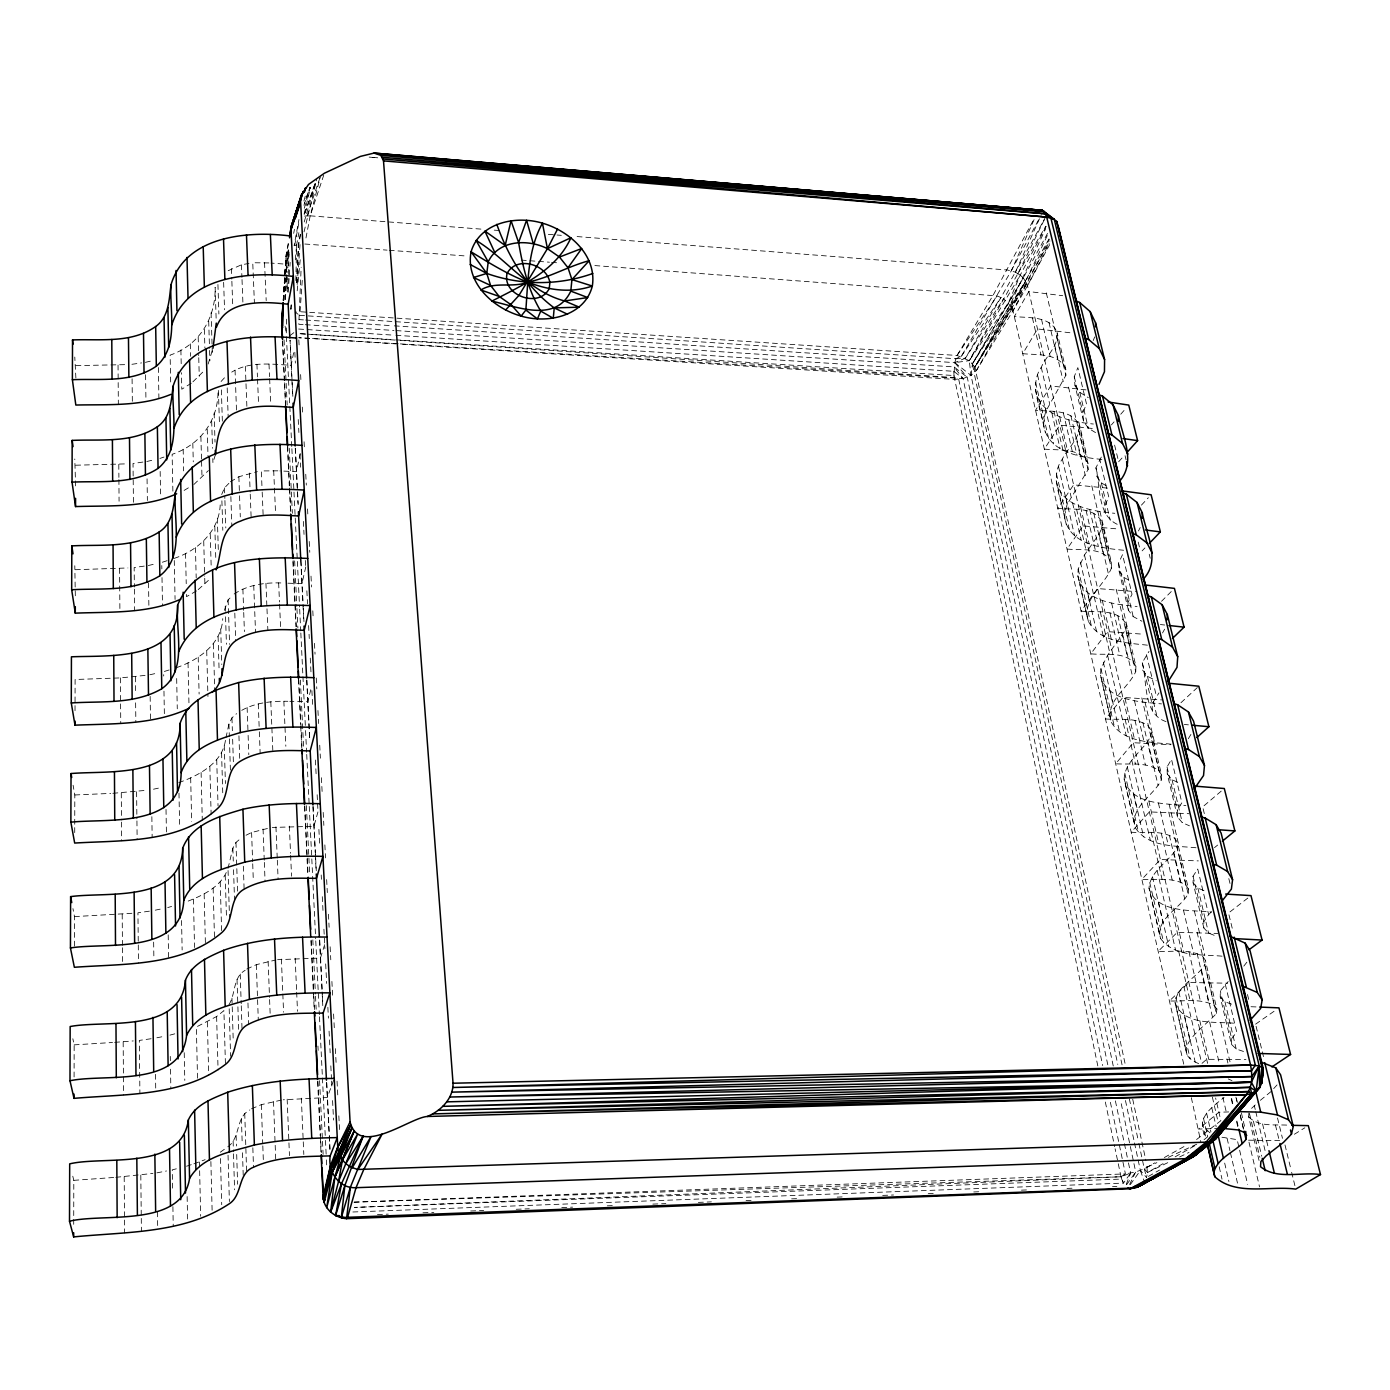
<?xml version="1.0" encoding="UTF-8"?>
<svg xmlns="http://www.w3.org/2000/svg" width="1390" height="1390" viewBox="0 0 1390 1390"><rect width="100%" height="100%" fill="white"/><g stroke="black" fill="none" stroke-linecap="round" stroke-linejoin="round"><path stroke-width="0.75" stroke-dasharray="5 3.75" d="M73.705 1224.329L73.809 1180.336L72.784 1176.218M74.087 1076.972L74.157 1044.863L72.836 1038.747M74.417 946.156L74.487 916.601L72.94 908.608M74.713 832.61L74.73 826.338M74.73 824.253L74.817 794.976L73.097 785.246M75.025 710.638L75.112 679.501L120.409 677.903L145.707 675.349M75.321 595.771L74.799 565.747M75.616 485.892L74.782 459.013M75.894 378.063L74.782 357.056M1147.428 645.168C1126.769 642.875 1099.351 642.18 1088.301 621.191C1081.211 600.046 1104.251 585.624 1111.357 568.267L1101.888 528.096L1101.94 522.397C1094.417 506.099 1072.281 509.974 1057.79 508.323L1073.619 484.849L1110.94 488.446M1243.494 1051.466L1236.197 1048.981L1231.488 1044.377L1220.229 996.943L1220.316 990.948L1228.204 981.531M1111.357 568.267L1111.444 562.672L1101.94 522.397M1101.87 459.43C1079.822 457.293 1048.199 452.063 1043.699 425.688C1040.641 406.749 1028.774 385.378 1041.249 367.342C1046.166 355.823 1058.728 346.006 1057.095 332.488C1050.545 315.791 1028.774 318.067 1014.318 316.555L1028.861 291.553L1062.69 295.705M295.844 280.572L296.643 244.796L298.885 232.721M303.124 324.548L298.798 324.27L301.161 267.262M291.761 446.52L286.288 333.756L286.757 315.617M1043.699 425.688L1043.873 418.599L1045.853 411.214L1065.869 375.317L1065.783 369.254L1057.095 332.488M1171.179 744.189C1150.607 741.982 1123.068 742.573 1111.27 722.088C1104.598 701.342 1128.402 688.241 1135.734 671.613L1125.813 629.531L1125.952 624.093C1117.821 608.125 1095.615 612.834 1081.073 611.114L1097.648 588.561L1135.717 591.619M1231.488 1044.377L1231.644 1038.608L1220.316 990.948M1123.624 550.249C1101.923 548.147 1069.675 544.533 1064.775 518.296C1062.047 499.08 1048.946 477.118 1062.377 459.082C1067.485 447.893 1080.412 438.649 1079.005 425.288C1072.003 408.764 1050.023 411.822 1035.55 410.241L1050.718 385.951L1087.31 390.034M1135.734 671.613L1135.925 666.297L1125.952 624.093M287.626 292.022L289.12 251.26L287.435 272.249M1064.775 518.296L1065.053 511.451L1067.19 504.327L1088.092 469.611L1088.092 463.756L1079.005 425.288M296.539 282.483L298.329 244.397L300.205 234.319M1196.025 847.761C1175.506 845.641 1147.984 847.535 1135.335 827.728C1129.184 807.416 1153.735 795.81 1161.293 780.016L1150.885 735.849L1151.129 730.723L1148.435 726.223C1136.255 716.91 1119.732 720.055 1105.519 718.96L1122.859 697.433L1161.71 699.917M1259.045 1160.459L1248.689 1116.83L1248.95 1111.427M1086.824 615.075L1077.841 575.686L1078.188 569.031L1084.478 554.975L1099.073 534.055L1101.888 528.096M296.73 282.448L298.763 244.31L300.657 234.232M284.95 299.545L286.375 274.264M286.479 272.145L288.408 247.038M1161.293 780.016L1161.588 774.995L1151.129 730.723M283.421 300.813L286.218 254.387L288.408 242.329M283.213 300.396L285.853 257.932L287.678 251.069L285.993 272.544M283.247 300.24L285.853 257.932L288.425 243.876M1097.805 1065.904L953.922 375.543L954.722 362.634L957.067 355.458L993.138 295.219L1033.726 219.516M283.247 300.64L286.218 254.387M288.251 292.195L288.668 285.801M288.79 283.682L290.163 262.38M298.086 314.262L295.149 312.125L300.066 311.725L302.29 279.981M297.147 284.481L300.066 244.101L294.107 245.717L298.954 219.533M1109.863 716.302L1100.48 675.088L1100.949 668.746L1107.587 655.298L1125.813 629.531M1222.036 956.181C1201.551 954.165 1174.168 957.363 1160.546 938.459C1155.073 918.634 1180.336 908.747 1188.137 893.805L1177.191 847.431L1177.556 842.635L1174.898 838.465C1162.162 829.743 1145.638 833.183 1131.182 832.228L1149.356 811.882L1189.041 813.706M283.821 300.448L285.836 274.681M285.332 299.597L287.261 274.351M290.979 309.153L291.361 304.862M295.323 259.826L296.643 244.796M1188.137 893.805L1188.554 889.166L1177.556 842.635M297.199 290.823L300.501 256.75M1134.014 822.324L1124.18 779.147C1124.614 760.869 1143.553 751.087 1150.885 735.849M1198.649 1063.576C1166.019 1050.736 1206.485 1025.594 1216.337 1013.449L1204.835 964.677L1205.339 960.247L1202.715 956.459C1189.371 948.466 1172.882 952.115 1158.183 951.351L1177.26 932.343L1217.796 933.437M1047.539 233.364L1023.266 277.948L972.479 363.728L971.019 375.387L1117.786 1064.479M1122.06 1064.844L974.147 373.093L974.894 367.116L1010.113 304.636L1045.662 228.742M1216.337 1013.449L1216.893 1009.192L1205.339 960.247M1159.312 933.455L1149.009 888.175C1150.208 870.418 1169.39 861.922 1177.191 847.431M170.675 381.972L170.119 355.11C199.465 345.154 215.798 317.876 215.137 287.348L216.145 318.901M208.135 364.041L212.983 348.23M1185.879 1050.093L1175.054 1002.555C1177.191 985.423 1196.512 978.334 1204.835 964.677M172.881 491.139L172.134 454.304C200.16 445.009 218.612 420.336 217.987 390.399M174.237 558.363C198.77 550.266 220.437 529.868 220.246 502.433M288.738 250.131L286.166 264.187L271.015 263.092M293.69 233.364L294.437 229.333M294.645 245.491L298.746 223.338M304.219 221.966L315.339 183.376M304.028 231.887L316.677 179.293M305.974 237.968L310.179 215.832L320.308 177.086M1134.501 1142.928L1140.373 1170.484L1146.559 1177.452L1147.497 1172.448L1146.368 1162.839M293.62 352.765L291.153 365.344C271.415 364.111 249.47 361.139 231.73 372.12M176.443 667.669C198.44 660.111 221.636 644.126 222.765 618.62M224.398 610.366L228.134 599.855L232.651 595.459M300.257 453.488L296.418 471.714L279.894 470.915M178.771 782.639C198.805 775.446 222.591 763.18 225.545 739.636M225.962 737.673L228.95 723.929L231.956 717.866L236.595 713.661M1202.402 1122.686L1205.825 1137.298C1195.244 1118.324 1210.916 1108.004 1224.051 1097.527M305.8 566.842L301.943 583.678L284.985 583.088M304.097 214.13L310.526 187.355M227.995 868.403L232.877 848.143L235.97 842.427L240.765 838.413M310.787 689.701L307.763 701.724L289.832 701.324M229.055 1004.484C235.848 993.711 232.808 977.187 245.161 970.307M303.906 201.011L306.2 192.758M317.945 811.934L313.914 826.32L272.266 827.432M304.271 208.274L310.231 187.441M215.415 454.634L212.931 462.783L212.792 458.63M227.804 1146.802C240.8 1137.906 235.379 1117.091 249.835 1109.95M324.635 944.696L320.43 958.04L277.6 959.691M315.13 183.411L304.062 216.11L310.179 215.832L323.714 175.244M303.923 205.251L309.987 187.198L304.271 203.392M307.068 215.78L320.152 177.086M304.306 214.147L315.061 183.411M333.565 1080.343L327.31 1097.527L283.247 1099.785M1126.265 1184.332L1130.626 1173.108L1127.933 1160.355M1083.505 421.153L1074.957 385.134L1074.262 376.69L1077.841 367.638L1086.494 403.882L1082.845 412.813L1083.505 421.153L1088.335 428.207L1096.901 433.437M188.206 901.085C203.583 895.004 221.097 886.577 227.3 870.105M1093.2 340.55L1094.712 336.919M221.688 494.51L224.52 487.873L228.898 483.338M1046.149 226.396L1020.225 275.133L1008.497 302.673L969.247 360.67L971.019 375.387L963.062 378.584L954.461 379.383L400.442 344.181M1117.195 524.308C1097.075 514.734 1100.567 486.43 1095.928 467.839L1102.027 455.572M299.545 315.339L955.747 358.742L961.272 356.396L1011.347 270.703L1035.776 215.867M1105.45 513.588L1104.911 505.578L1108.751 496.942L1099.698 459.082M394.326 325.851L954.722 362.634L965.424 358.168L1001.061 297.338L1015.378 272.162L1041.371 214.599M1128.385 610.193L1119.054 570.873L1118.568 563.072L1122.547 554.627L1132.016 594.225L1127.95 602.53L1128.385 610.193L1133.198 616.587L1141.955 621.26M1047.295 235.536L1025.664 281.197L1011.729 307.225L974.894 367.116L1125.466 1065.383M1129.566 1184.523L1135.717 1171.944L1120.879 1102.009M1113.251 1065.974L967.249 377.246L954.722 362.634L969.247 360.67L1017.914 273.535L1045.975 216.319L1015.378 272.162L1007.333 270.007L574.331 236.352M1138.48 530.963L1140.182 527.574M954.722 362.634L971.019 375.387L976.406 370.539L1013.015 310.752L1049.294 239.428M1183.741 1064.167L1013.015 310.752L1027.505 285.714L1049.137 243.406M1166.036 721.601C1142.719 713.869 1147.445 681.969 1142.25 662.683L1149.009 651.371M1011.347 270.703L1039.373 218.352M1207.597 1063.367L1027.505 285.714L1050.545 243.041M1152.38 711.228L1152.084 703.966L1158.965 692.88M976.406 370.539L1049.954 240.957M1162.527 632.989L1164.611 629.183M1049.033 238.889L1011.19 306.269L974.894 367.116L969.247 360.67L957.067 355.458L300.066 311.725M1015.378 272.162L1020.225 275.133L969.247 360.67M1020.225 275.133L1023.266 277.948L972.479 363.728L974.147 373.093M1177.504 817.042L1167.27 773.952L1167.044 766.967L1171.492 759.288L1181.882 802.742L1177.347 810.231L1177.504 817.042L1182.282 822.654L1189.44 825.816M1017.914 273.535L1045.836 226.188M1188.328 738.698L1191.63 733.295M1013.015 310.752L1011.729 307.225L1026.793 283.456L1023.266 277.948M972.479 363.728L1025.664 281.197L974.894 367.116L1012.302 308.493M1011.729 307.225L1003.563 298.676L965.424 358.168L955.747 358.742M1203.844 927.964L1193.106 882.789L1193.037 876.256L1197.746 869.045L1208.64 914.637L1203.827 921.64L1203.844 927.964L1208.588 933.107L1215.816 935.939M957.067 355.458L997.082 295.896L1003.563 298.676M961.272 356.396L1001.061 297.338M1126.665 1184.628L1135.717 1171.944L1144.3 1168.834L1154.864 1162.839M1130.331 1184.593L1140.373 1170.484L1144.387 1181.761M1243.807 966.12L1247.508 961.376M1231.644 1038.608L1236.735 1032.144L1225.285 984.259M192.897 381.833L203.01 371.86M1251.591 1108.369L1258.836 1101.558M1111.392 424.906L1114.068 421.865M1120.74 414.237L1126.091 408.121M193.853 484.519L208.413 470.567M1118.655 461.758L1124.076 455.729M1273.692 1088.631L1277.619 1084.287M221.079 381.486L225.354 376.812M198.197 589.621L210.168 578.796M1141.416 505.143L1148.349 497.724M1142.111 550.874L1144.926 547.955M1208.64 914.637L1211.472 911.805M1161.536 601.279L1171.562 591.254M1180.961 702.715L1197.329 687.581M1202.037 1063.333L1206.659 1059.302L1245.961 1059.51M1221.219 791.136L1202.68 806.895L1204.73 815.305M1214.478 847.639L1217.623 845.068M1260.365 1100.307L1271.085 1091.515M1204.07 1139.696L1207.232 1137.124M197.519 1078.188L196.355 1026.984L216.614 1016.524L223.912 1010.652L225.441 1064.41M1247.786 898.096L1228.517 913.022L1232.6 929.788M289.832 335.702L294.228 332.366M220.298 1152.223L226.309 1147.879M1255.587 1024.169L1275.62 1010.183M228.186 270.703L241.46 264.795L248.984 263.422M352.886 1211.993L1123.467 1183.116L1121.73 1179.068L354.519 1207.406L1121.018 1176.757L1125.431 1173.907L1135.717 1171.944M191.299 383.188L181.795 389.235L181.412 372.694M1294.385 1134.257L1304.828 1127.794M184.106 490.427L188.971 487.473M230.375 481.809L238.871 476.735L257.358 471.627M196.529 590.906L186.521 596.658L186.434 592.331M234.145 593.999C248.41 584.495 266.081 582.254 282.882 583.018M1138.862 1143.362L1144.3 1168.834L1147.497 1172.448L1165.915 1162.04M1175.123 1156.845L1195.383 1145.395M1148.401 1176.392L1159.538 1170.085M1164.333 1157.54L1187.077 1144.839M1196.564 1139.539L1220.872 1120.688L1215.607 1097.978M241.738 710.342C255.638 702.489 272.145 700.977 287.834 701.29M246.047 835.234L251.59 832.488L270.424 827.745M1147.497 1172.448L1168.26 1162.44M1179.589 1156.966L1189.023 1152.414M1147.271 1167.061L1156.845 1162.648M1168.347 1157.331L1198.997 1143.153M246.812 969.039L256.333 964.66L275.707 960.004M251.52 1108.786L261.337 1104.65L281.301 1100.098M193.905 1163.83L205.112 1159.677M354.137 1202.176L1121.018 1176.757L1130.626 1173.108L1123.467 1183.116L1121.018 1176.757L1115.11 1148.8M159.937 458.422L164.003 457.049M167.095 560.691L161.744 562.429L161.848 568.91M186.521 1166.227L192.063 1164.42M169.128 669.963L163.638 671.683L163.707 676.009M167.721 907.566L171.578 906.454M169.928 1035.133L175.87 1033.534M176.322 1168.816L172.256 1169.859L172.621 1191.491M145.411 362.356L152.726 360.601M146.819 461.497L154.325 459.743M148.296 565.522L155.975 563.749M149.842 674.758L157.73 673.003M153.508 789.207L161.588 787.452M155.28 910.172L163.568 908.435M156.879 1037.791L164.333 1036.28M156.931 1172.847L166.505 1170.971M131.928 364.302L141.554 362.912M142.875 462.071L133.023 463.495L133.44 502.502M144.265 566.095L134.152 567.554L134.378 587.014M112.833 793.308L147.236 790.25M149.39 911.162L137.94 912.796L138.479 963.218M151.093 1038.73L139.33 1040.415L139.904 1093.635M115.804 1177.33L152.9 1173.421M114.64 1042.361L133.266 1040.936M74.487 916.601L132.033 913.282M73.809 1180.336L113.702 1177.486M75.39 569.726L127.915 567.954M74.157 1044.863L112.521 1042.5M75.668 465.216L126.924 463.86M75.911 365.622L125.986 364.632M74.817 794.976L110.713 793.412M377.455 1214.53L388.296 1214.13M422.977 1212.81L433.819 1212.393M470.689 1211.003L483.703 1210.516M516.229 1209.283L529.243 1208.779M561.769 1207.562L572.611 1207.146M607.291 1205.825L615.978 1205.495M652.831 1204.105L665.845 1203.618M698.371 1202.385L711.385 1201.881M746.065 1200.578L754.753 1200.248M791.605 1198.858L800.275 1198.527M837.145 1197.12L845.815 1196.79M882.685 1195.4L893.527 1194.983M928.225 1193.68L934.723 1193.437M973.747 1191.96L982.417 1191.63M1021.459 1190.153L1027.957 1189.892M1066.999 1188.415L1073.497 1188.172M1112.521 1186.695L1116.865 1186.539M354.12 1202.141L1125.431 1173.907L1110.263 1101.679M1219.603 1128.419L1198.458 1129.08L1218.908 1112.226L1229.142 1111.931M277.826 470.828L261.32 470.932L262.102 489.975M1216.893 1009.192L1214.287 1005.543C1200.699 997.898 1184.228 1001.617 1169.424 1000.939L1188.867 982.522L1227.665 983.199M268.861 262.936L252.754 262.745L254.405 302.898M1188.554 889.166L1185.896 885.135C1172.917 876.69 1156.41 880.218 1141.868 879.331L1160.389 859.507L1198.354 860.897M1248.498 1140.182L1279.79 1140.651M1161.588 774.995L1158.913 770.633C1146.507 761.546 1129.983 764.813 1115.666 763.77L1133.336 742.712L1170.519 744.745M1248.689 1116.83C1259.131 1127.638 1276.246 1124.058 1289.816 1125.292M1135.925 666.297C1127.533 650.485 1105.311 655.524 1090.75 653.786L1107.621 631.633L1144.04 634.257M1175.054 1002.555C1183.377 1026.446 1217.119 1021.164 1237.169 1023.492M1251.017 1006.725L1257.464 1006.985M1111.444 562.672C1103.695 546.478 1081.524 550.701 1066.999 549.015L1083.123 525.907L1118.602 529.017M1088.092 463.756C1080.881 447.302 1058.832 450.69 1044.359 449.092L1059.788 425.114L1094.556 428.693M1149.009 888.175C1156.463 913.299 1190.83 909.703 1211.437 912.031M398.235 343.764L311.708 338.5L398.27 344.042M400.389 343.886L963.062 378.584L1107.778 1064.757M305.088 334.017L298.607 333.6L309.414 334.33M307.26 334.156L393.77 339.699M395.924 339.838L953.922 375.543M299.111 319.613L303.437 319.891M305.609 320.03L392.154 325.712M305.296 324.687L393.961 330.455M396.115 330.594L954.044 366.908L967.249 377.246M298.624 329.03L305.122 329.447M307.277 329.586L393.77 335.164M395.924 335.303L953.783 371.304L963.062 378.584L954.044 366.908M1065.783 369.254C1059.058 352.608 1037.201 355.214 1022.745 353.668L1037.513 328.943L1071.603 332.94M311.586 334.469L398.131 340.272M400.285 340.411L954.148 377.541L958.718 379.314L1102.687 1065.557M304.827 244.014L387.063 250.131M389.235 250.287L467.162 256.09M521.267 260.104L527.766 260.59M529.92 260.747L536.418 261.233M538.59 261.389L549.415 262.206M551.569 262.363L560.222 263.005M594.868 265.577L997.082 295.896M1124.18 779.147C1130.765 804.914 1164.942 803.351 1185.913 805.609M310.179 215.832L483.39 229.298M494.214 230.132L500.713 230.636M548.338 234.337L554.836 234.84M557.008 235.014L561.334 235.344M1184.315 724.468L1188.415 724.85M1100.48 675.088C1106.37 701.307 1140.165 701.707 1161.519 703.896M1160.372 624.544L1164.681 625.014M1077.841 575.686C1083.019 601.801 1115.614 604.407 1137.107 606.492M1221.966 1137.246L1237.152 1139.644L1247.647 1184.419M1056.209 480.627C1060.935 506.916 1092.922 511.207 1114.78 513.31M1035.481 389.617C1039.859 416.027 1071.204 421.848 1093.374 424.019M1220.229 996.943L1224.955 1001.773L1234.042 1005.057M1193.106 882.789L1197.885 888.106L1205.078 891.094M1228.239 1078.953L1231.992 1080.621M1167.27 773.952L1172.065 779.738L1179.189 783.039M1142.615 670.102L1147.428 676.287L1156.237 680.753M1119.054 570.873L1123.867 577.423L1130.852 581.263M1096.519 475.988L1101.349 482.869L1108.247 486.917M1074.957 385.134L1079.787 392.31L1088.301 397.644M1209.96 1132.815L1203.479 1126.943M1026.793 283.456L1027.505 285.714M1121.018 1176.757L1121.73 1179.068M1144.3 1168.834L1146.559 1177.452M1125.066 455.729L1126.056 459.76M1149.235 554.245L1150.225 558.259M1228.812 878.584L1230.359 884.891M1114.606 445.13L1118.151 459.673M1138.219 542.117L1140.217 550.301M1256.091 1026.272L1263.753 1057.72M1284.986 1144.926L1291.136 1170.189M1291.64 1172.291L1295.237 1187.025M1247.473 994.493L1249.523 1002.902M1277.514 1117.977L1282.466 1138.341M1275.447 1125.031L1279.426 1141.433M1262.554 1123.902L1268.479 1148.592M1146.455 654.603L1156.376 696.06M1254.249 1105.311L1255.24 1109.515M1255.743 1111.618L1265.282 1151.476M1079.787 392.31L1088.335 428.207M1101.349 482.869L1110.28 520.329M1123.867 577.423L1133.198 616.587M1147.428 676.287L1157.175 717.257M1172.065 779.738L1182.282 822.654M1197.885 888.106L1208.588 933.107M1224.955 1001.773L1236.197 1048.981M1253.38 1121.105L1261.738 1156.237M1074.262 376.69L1082.845 412.813M1095.928 467.839L1104.911 505.578M1118.568 563.072L1127.95 602.53M1142.25 662.683L1152.084 703.966M1167.044 766.967L1177.347 810.231M1193.037 876.256L1203.827 921.64M1249.454 1113.529L1259.879 1157.366M1078.796 421.917L1087.171 457.397M1099.942 511.398L1108.681 548.424M1122.008 604.789L1131.13 643.448M1145.047 702.332L1154.603 742.729M1169.146 804.306L1179.137 846.58M1194.375 911.058L1204.835 955.33M1220.785 1022.884L1230.272 1062.968M1248.985 1142.198L1259.531 1186.869M1241.374 1112.869L1245.266 1129.375M1057.217 338.639L1065.869 375.317M1079.04 431.23L1088.092 469.611M1236.353 1098.291L1237.326 1102.392M1240.227 1114.71L1243.616 1129.097M1046.305 292.856L1062.985 363.833M1068.528 387.08L1085.329 458.561M1091.793 485.788L1108.699 557.703M1116.205 589.273L1133.198 661.623M1141.815 697.902L1158.913 770.633M1168.729 812.073L1185.896 885.135M1197.068 932.238L1214.287 1005.543M1226.918 1058.85L1227.909 1063.072M1235.901 1097.179L1236.874 1101.314M1240.28 1115.805L1244.189 1132.346M1054.68 345.015L1063.263 381.625M1076.364 437.416L1085.364 475.693M1099.073 534.055L1108.473 574.122M1122.825 635.23L1132.694 677.208M1147.723 741.27L1158.079 785.315M1173.855 852.539L1184.714 898.774M1201.307 969.421L1212.723 1018.036M1231.627 1098.5L1233.538 1106.683M1236.909 1121.018L1238.351 1127.151M1048.998 322.515L1057.668 359.437M1070.873 415.732L1079.943 454.356M1093.774 513.275L1103.278 553.741M1117.769 615.475L1127.724 657.904M1142.928 722.661L1153.387 767.193M1169.355 835.216L1180.336 882.024M1197.12 953.54L1208.692 1002.798M1231.245 1098.865L1233.191 1107.152M1236.596 1121.695L1238.056 1127.916M1068.736 419.884L1077.059 455.434M1089.725 509.539L1098.395 546.618M1111.618 603.086L1120.67 641.815M1134.483 700.821L1143.953 741.304M1158.391 803.02L1168.312 845.381M1183.429 909.981L1193.802 954.357M1209.648 1022.067L1219.117 1062.533M1041.527 319.387L1050.145 356.379M1063.298 412.761L1072.315 451.472M1086.077 510.512L1095.528 551.048M1109.95 612.92L1119.853 655.42M1134.987 720.333L1145.395 764.969M1161.275 833.131L1172.222 880.044M1188.937 951.75L1200.439 1001.113M1222.887 1097.44L1226.762 1114.085M1059.701 416.896L1067.972 452.514M1080.551 506.724L1089.169 543.89M1102.305 600.48L1111.305 639.296M1125.031 698.423L1134.448 739.011M1148.8 800.866L1158.652 843.33M1173.681 908.104L1184.002 952.602M1199.744 1020.486L1209.63 1063.089M1227.109 1138.393L1229.942 1150.642M1230.411 1152.692L1238.004 1185.34M1032.405 317.841L1040.954 354.884M1053.985 411.353L1062.95 450.117M1076.59 509.226L1085.972 549.832M1100.289 611.791L1110.123 654.377M1125.135 719.377L1135.456 764.083M1151.233 832.367L1162.075 879.366M1178.668 951.194L1190.101 1000.644M1212.375 1097.144L1218.161 1122.164M1041.249 367.342L1049.624 403.691M1051.865 412.969L1060.101 448.657M1062.377 459.082L1071.134 497.081M1072.611 503.006L1081.194 540.258M1084.478 554.975L1093.617 594.712M1094.26 596.988L1103.226 635.908M1107.587 655.298L1126.265 735.883M1131.79 760.399L1150.364 840.498M1157.175 870.592L1175.592 950.082M1183.811 986.274L1201.603 1062.95M1211.819 1107.865L1216.198 1126.838M1224.677 1163.1L1228.916 1181.535M1045.402 408.191L1053.603 443.966M1066.078 498.437L1074.626 535.793M1087.658 592.679L1096.606 631.703M1110.228 691.16L1119.576 731.974M1133.823 794.194L1143.605 836.902M1158.548 902.075L1168.799 946.851M1184.454 1015.187L1195.209 1062.151M1219.186 1166.783L1222.001 1179.12M1037.548 374.935L1045.853 411.214M1058.502 466.449L1067.19 504.327M1080.412 562.064L1089.482 601.696M1103.312 662.109L1112.817 703.583M1127.307 766.863L1137.263 810.335M1152.466 876.69L1162.909 922.3M1178.859 991.939L1189.823 1039.859M1206.59 1113.06L1210.916 1131.947M1035.62 382.424L1048.633 438.51M1056.435 473.677L1069.64 530.58M1078.188 569.031L1091.584 626.768M1100.949 668.746L1114.537 727.352M1124.771 773.153L1138.566 832.627M1149.739 882.581L1163.743 942.941M1175.923 997.412L1190.153 1058.676M1203.445 1118.029L1207.736 1136.846M1037.096 396.393L1045.297 432.377M1057.773 487.143L1066.321 524.708M1079.352 581.923L1088.301 621.191M1101.923 681.013L1111.27 722.088M1125.535 784.725L1135.335 827.728M1150.277 893.353L1160.546 938.459M1176.218 1007.298L1187.008 1054.628M1191.352 1097.718L1200.908 1142.267M1132.728 1099.282L1145.916 1160.719M1129.323 1098.795L1138.41 1141.242M1125.466 1100.515L1134.049 1140.808M1115.388 1100.88L1127.481 1158.235M1105.345 1102.027L1114.658 1146.663M285.089 326.146L286.288 333.756M953.783 371.304L954.148 377.541M298.833 339.89L299.284 348.56M300.622 374.57L301.074 383.24M302.308 407.079L302.742 415.749M304.08 441.759L304.532 450.43M305.765 474.268L306.321 485.11M307.555 508.949L307.989 517.619M309.223 541.457L309.779 552.299M311.012 576.138L311.568 586.98M312.802 610.818L313.254 619.488M314.47 643.327L315.043 654.169M316.26 678.007L316.816 688.849M317.945 710.516L318.605 723.53M319.735 745.196L320.395 758.21M321.403 777.705L322.185 792.873M323.192 812.385L323.853 825.399M324.86 844.894L325.538 857.908M326.65 879.575L327.328 892.589M328.44 914.255L329.117 927.269M330.125 946.764L330.785 959.778M331.897 981.444L332.679 996.63M333.583 1013.97L334.469 1031.31M335.372 1048.633L336.154 1063.819M337.04 1081.159L337.944 1098.5M338.83 1115.84L339.612 1131.008M294.836 352.243L295.375 363.085M298.224 419.485L298.885 432.498M299.979 454.182L300.64 467.196M303.368 521.424L304.028 534.438M305.331 560.465L305.765 569.135M306.86 590.837L307.52 603.851M308.615 625.535L309.275 638.549M310.265 658.078L311.03 673.264M311.899 690.604L312.767 707.962M315.391 760.017L316.277 777.375M317.146 794.732L317.91 809.901M318.901 829.43L319.665 844.616M321.194 874.988L321.42 879.314M322.289 896.672L323.158 914.029M323.922 929.198L324.913 948.727M325.677 963.913L326.667 983.425M327.866 1007.298L328.405 1018.14M329.065 1031.154L330.16 1052.838M330.82 1065.852L331.48 1078.866M331.584 1081.038L331.915 1087.553M332.575 1100.567L333.548 1120.079M292.838 396.358L290.058 340.046L292.717 396.897M295.41 448.327L298.19 504.639M300.97 560.952L303.211 606.44M303.315 608.594L303.958 621.591M306.86 680.075L309.848 740.714M313.063 805.679L316.277 870.661M319.7 939.97L322.376 994.111M322.48 996.265L322.897 1004.935M326.754 1082.897L330.073 1150.051M285.853 257.932L286.583 272.614M286.688 274.716L287.522 291.57M295.253 448.136L297.981 503.336M300.796 560.413L302.881 602.774M302.985 604.893L303.819 621.851M306.704 680.075L309.675 740.227M312.959 806.93L315.2 852.313M315.304 854.485L316.069 869.654M319.578 940.804L321.993 989.802M322.098 991.921L322.828 1006.742M326.563 1082.376L329.117 1134.275M329.239 1136.429L329.864 1149.408M291.883 448.692L293.881 489.888M293.985 492.06L295.132 515.899M295.236 518.07L297.252 559.266M297.356 561.438L299.562 606.978M299.667 609.15L300.727 630.834M300.831 632.989L305.453 728.395M305.557 730.567L306.617 752.251M306.721 754.423L309.153 804.289M309.258 806.461L315.669 938.736M315.773 940.908L319.353 1014.631M319.474 1016.802L325.364 1138.219M325.469 1140.391L326.32 1157.731M326.424 1159.903L326.737 1166.419M284.064 339.994L286.045 381.138M286.149 383.31L287.174 404.959M289.259 448.275L292.369 513.257M294.663 560.9L296.834 606.388M296.939 608.542L297.877 628.037M300.379 680.023L303.593 747.16M306.391 805.644L309.727 874.936M312.837 939.918L315.426 994.058M315.53 996.23L316.156 1009.227M317.928 1046.044L318.136 1050.371M319.578 1080.69L322.393 1139.175M322.497 1141.329L323.123 1154.326M282.709 341.575L284.55 380.599M284.655 382.771L285.697 404.455M287.661 445.669L290.858 512.893M293.134 560.604L296.331 627.846M298.798 679.884L302.012 747.125M304.792 805.679L308.094 875.074M311.186 940.144L313.775 994.354M313.879 996.526L314.505 1009.54M317.91 1081.107L320.69 1139.661M320.795 1141.833L321.316 1152.675M282.413 340.776L285.506 405.776M287.452 446.92L289.311 485.909M289.415 488.081L290.545 511.902M292.908 561.734L296.001 626.716M298.468 678.702L300.64 724.19M300.744 726.362L301.769 748.029M304.549 806.513L307.85 875.822M310.943 940.804L314.227 1010.13M317.632 1081.611L320.204 1135.769M320.308 1137.941L321.02 1153.092M264.534 262.623L266.202 300.622M269 364.024L269.556 376.655M269.643 378.775L270.755 404.073M273.691 470.619L275.55 512.875M278.643 582.862L279.477 601.992M279.581 604.111L280.606 627.498M283.855 701.203L285.836 746.256M289.346 826.129L290.545 853.251M290.632 855.337L291.553 876.204M295.166 958.249L296.574 990.097M296.661 992.217L297.512 1011.329M301.335 1098.152L303.819 1154.534M256.924 364.232L257.445 376.881M257.532 379.001L258.488 402.214M262.189 492.077L263.144 515.343M265.942 583.279L266.897 606.683M266.984 608.82L267.87 630.087M270.807 701.741L272.84 751.139M275.95 826.807L277.236 858.134M277.322 860.219L278.104 879.019M281.388 959.065L283.577 1012.215M287.157 1099.143L289.467 1155.663M241.46 264.795L241.93 277.461M242.016 279.581L242.989 304.949M245.335 366.282L246.951 408.504M249.436 473.017L250.165 492.06M250.235 494.18L251.138 517.445M253.727 585.399L255.534 632.224M258.279 703.879L259.252 729.663M259.339 731.8L260.156 753.293M263.058 828.979L264.256 860.306M264.343 862.408L265.056 881.208M268.131 961.255L269.521 997.412M269.591 999.532L270.251 1016.542M273.5 1101.367L275.098 1143.24M275.185 1145.325L275.741 1159.99M231.418 268.583L231.8 279.147M231.869 281.267L232.773 306.617M235.049 370.053L236.561 412.239M238.871 476.735L239.462 493.659M239.549 495.761L240.296 516.906M242.885 589.065L243.65 610.332M243.719 612.451L244.414 631.599M247.125 707.475L248.046 733.225M248.115 735.38L248.81 754.701M251.59 832.488L252.65 861.713M252.719 863.798L253.31 880.495M256.333 964.66L258.297 1019.913M261.337 1104.65L262.727 1143.709M262.814 1145.864L263.44 1163.222M223.634 282.326L224.555 309.762M227.195 387.88L228.186 417.4M230.862 496.595L231.869 526.167M234.806 613.112L235.727 640.721M238.941 735.831L239.81 761.546M243.337 866.248L244.119 889.183M247.959 1002.972L248.671 1024.187M252.841 1147.758L253.501 1167.235M217.935 284.498L218.89 314.001M221.358 389.912L222.365 421.465M224.52 487.873L224.85 498.419M224.919 500.522L225.806 527.939M228.134 599.855L229.576 644.369M231.956 717.866L232.373 730.706M232.651 739.254L233.398 762.797M235.97 842.427L237.586 892.241M240.227 974.077L241.2 1003.684M241.269 1005.804L242.016 1029.086M244.744 1113.442L246.621 1171.753M218.404 390.451L219.394 421.952M221.896 500.817L222.817 530.268M225.232 606.231L225.493 614.675M225.562 616.795L226.431 644.282M228.95 723.929L229.35 736.735M229.419 738.872L230.427 770.877M232.877 848.143L233.277 861.105M233.555 869.74L234.51 899.973M237.03 979.394L237.829 1004.709M237.898 1006.812L238.698 1032.127M241.408 1118.324L242.225 1144.144M242.503 1152.762L243.25 1176.427M211.089 312.75L212.114 346.162M212.166 348.247L212.305 352.417M214.147 412.986L215.033 442.142M217.344 518.261L218.299 549.536M220.715 628.958L221.792 664.559M224.259 745.526L225.423 783.526M228.064 870.54L229.489 917.522M231.956 998.159L232.147 1004.657M232.217 1006.829L233.259 1041.492M236.126 1135.369L236.439 1146.003M236.7 1154.482L237.603 1184.228M208.709 321.264L209.508 348.334M209.577 350.419L209.89 360.827M211.68 421.24L212.496 448.24M214.807 526.219L215.745 557.407M218.108 636.585L219.029 667.912M221.566 752.772L222.747 792.752M225.215 875.231L226.483 917.782M229.194 1008.81L230.601 1056.278M233.12 1141.138L233.451 1151.719M233.503 1153.839L234.58 1189.788M204.365 329.378L204.903 348.091M207.232 429.128L208.013 456.059M210.238 533.847L211.193 567.016M213.4 643.918L214.703 689.718M216.718 759.757L218.039 805.905M220.211 881.833L221.67 932.725M228.047 1155.229L229.385 1201.568M198.197 336.953L198.701 355.632M198.753 357.699L199.257 376.36M200.89 436.512L201.515 459.256M201.567 461.324L202.019 477.865M203.722 541.005L204.678 576.172M204.73 578.24L204.903 584.443M206.71 650.815L207.944 696.494M209.838 766.359L211.141 814.471M213.139 888.088L214.512 938.823M216.614 1016.524L218.074 1070.109M220.471 1158.53L221.722 1204.713M190.308 343.851L190.621 356.274M192.81 443.236L193.279 461.828M195.434 547.556L196.198 577.893M198.197 657.14L199.118 694.044M201.098 772.44L202.297 820.447M204.156 893.892L205.425 944.505M207.371 1021.998L208.726 1075.443M210.88 1161.519L212.201 1213.852M180.891 349.933L181.221 364.423M183.167 449.213L183.654 470.897M185.548 553.376L186.225 583.678M188.032 662.804L189.023 706.155M190.673 777.896L191.664 821.646M193.436 899.122L194.548 947.546M199.448 1162.023L199.587 1168.538M199.639 1170.71L200.681 1216.25M174.271 560.518L175.071 599.438M176.669 678.494L177.277 708.813M178.98 793.047L179.64 826.338M181.551 920.527L182.142 949.961M184.227 1052.699L184.783 1080.378M187.129 1196.547L187.615 1220.368M158.373 367.533L158.912 398.53M160.163 471.418L160.614 497.411M162.005 577.562L162.491 605.658M163.968 691.16L164.42 717.118M166.018 809.449L166.452 834.4M168.19 934.862L168.59 957.971M170.292 1056.417L170.362 1060.674M170.518 1069.188L170.848 1088.353M172.899 1206.624L173.229 1226.102M145.585 374.744L145.933 399.538M147.062 478.838L147.375 500.504M148.539 582.792L148.886 606.579M150.155 696.39L150.502 720.194M151.858 816.677L152.153 837.458M153.647 942.107L153.856 956.806M155.524 1074.331L155.732 1089.221M157.47 1211.785L157.713 1229.073M132.085 378.775L132.363 403.569M134.396 589.169L134.639 610.783M135.351 676.843L135.542 694.166M135.629 702.819L135.855 722.296M136.602 791.779L136.898 818.814M136.932 820.899L137.141 839.612M140.807 1175.158L141.259 1216.267M141.276 1218.422L141.415 1231.401M118.046 365.084L118.341 404.386M118.793 464.347L118.897 477.361M118.915 479.533L119.071 501.234M119.575 568.51L119.905 611.791M120.409 677.903L120.6 701.724M120.6 703.896L120.756 723.391M121.278 792.943L121.486 820.013M121.503 822.098L121.642 840.828M122.198 914.099L122.442 945.634M122.459 947.737L122.581 964.573M123.171 1041.84L123.571 1095.111M124.197 1176.722L124.509 1217.883M124.527 1220.055L124.614 1233.052M291.049 304.983L290.823 309.206L291.101 304.949M309.536 338.378L298.728 337.718L309.553 338.395M377.715 157.8L369.08 157.087L377.715 157.869"/><path stroke-width="1.5" d="M334.26 1078.431C298.346 1078.623 262.032 1080.968 227.699 1092.227C212.931 1098.413 195.451 1104.285 188.345 1119.993C181.464 1171.423 103.816 1155.611 69.691 1163.864L69.5 1221.254C102.617 1212.74 182.021 1228.274 189.561 1178.459C202.488 1155.924 231.522 1151.702 254.387 1145.013C281.684 1139.539 309.501 1138.062 337.284 1137.611L330.195 1155.889C304.427 1156.654 277.427 1156.167 253.501 1167.235C237.551 1173.299 242.746 1194.827 229.437 1203.67C183.966 1233.955 125.795 1231.696 73.67 1236.909L73.67 1232.722M327.05 937.069C292.161 936.599 256.733 938.563 223.582 950.308C208.761 956.806 191.646 963.948 185.443 980.228C181.152 1034.091 105.431 1019.756 70.16 1026.532L69.987 1080.76C105.119 1073.254 180.995 1088.544 186.59 1035.394C197.78 1011.833 226.674 1006.099 249.418 999.393C275.88 993.85 302.933 992.773 329.899 992.842L323.14 1013.084C298.12 1013.362 271.571 1012.406 248.671 1024.187C232.478 1031.762 238.802 1054.124 225.441 1064.41C182.629 1096.797 124.718 1093.93 74.017 1098.361L74.035 1094.086M189.075 708.309C153.543 725.024 113.25 723.617 74.99 725.163L75.008 721.028M180.822 599.125C147.774 613.963 110.557 611.739 75.286 613.146L75.303 606.631M176.669 493.798C145.012 508.01 109.341 505.456 75.546 506.568L75.581 498.298M70.438 947.945C105.987 942.246 181.239 955.086 183.775 900.355C193.505 876.1 222.053 868.872 244.744 862.165C270.424 856.553 296.748 855.84 322.932 856.362L316.486 878.324C292.178 878.15 266.063 876.795 244.119 889.183C227.838 898.148 234.962 921.136 221.67 932.725C181.326 966.815 123.727 963.618 74.365 967.284L70.438 947.945L70.612 896.62C106.37 891.65 181.186 903.431 182.698 848.23C191.907 823.766 220.246 815.947 242.937 809.241C268.322 803.629 294.367 803.038 320.256 803.715M70.873 822.185C106.995 818.276 180.995 828.44 181.134 772.684C189.648 747.976 217.639 739.289 240.331 732.582C265.281 726.935 290.91 726.536 316.364 727.474L310.196 750.93C286.566 750.357 260.851 748.671 239.81 761.546C223.564 771.78 231.279 795.254 218.091 808.007C180.075 843.487 122.824 840.151 74.678 843.052L70.873 822.185L71.029 773.552C107.412 770.321 180.804 779.39 180.109 723.356C188.189 698.51 215.919 689.266 238.628 682.559C263.283 676.913 288.651 676.635 313.827 677.695M74.99 725.163L71.272 702.958L71.429 656.81C108.489 655.246 180.109 661.553 177.642 605.05C197.519 556.504 263.37 556.608 307.746 558.433M75.286 613.146L71.672 589.76L71.811 545.888C101.001 544.307 133.179 548.529 159.138 532.005C172.673 523.578 173.437 506.985 175.314 492.807C193.001 443.688 258.245 442.402 301.978 445.373M75.546 506.568L72.037 482.139L72.176 440.404C100.636 439.066 132.311 443.601 157.365 426.747C170.883 417.695 171.178 400.668 173.107 386.177C188.849 336.728 253.345 334.017 296.504 338.083M170.918 394.378C140.824 406.784 107.603 404.281 75.825 405.046L72.384 379.696L72.523 339.924C100.306 338.847 131.494 343.625 155.68 326.511C169.128 316.885 169.041 299.51 171.005 284.724C185.617 235.622 248.237 230.514 291.292 236.091M1095.511 326.858L1095.528 322.741L1090.177 311.603L1079.7 302.481L1075.964 300.865M1095.528 322.741L1104.581 359.524L1104.459 371.721L1099.021 384.283M289.52 236.283L291.344 226.222L301.56 194.756L308.493 184.488L324.391 173.229L360.444 156.392L373.962 153.091L1042.396 210.342L1056.765 221.444L1261.911 1067.016L1261.755 1083.088L1259.601 1087.64L1215.555 1138.949L1193.228 1156.723L1137.09 1187.251L1130.157 1188.763L346.544 1218.7C334.799 1217.71 323.436 1208.796 323.088 1196.425L321.125 1155.264M1118.255 421.552L1118.377 415.575L1113.06 404.855L1102.496 396.115L1098.691 394.604M1119.437 481.409C1136.394 462.105 1122.599 436.894 1118.377 415.575M1127.811 1188.12L1130.157 1188.763L1141.155 1185.114L1194.983 1155.507L1215.555 1138.949L1259.601 1087.64L1259.218 1065.869L1054.263 219.325L1042.396 210.342L373.962 153.091L380.843 155.367L383.501 160.875L453.036 1083.227C453.383 1098.569 440.682 1111.062 427.269 1116.483C409.876 1117.577 358.898 1157.748 350.072 1121.834L300.518 200.421L301.56 194.756L291.344 226.222L289.52 237.829M1142.076 518.453L1142.267 512.719L1137.02 502.468L1126.352 494.162L1122.495 492.738M499.097 296.383L490.566 285.419L486.795 273.43L488.22 261.876C498.419 239.723 528.13 238.837 547.434 248.671L570.925 237.742C556.278 270.424 521.702 285.714 491.869 301.109C517.341 306.877 555.792 323.106 570.786 291.118L571.933 279.599L589.186 260.677C568.145 266.324 549.259 277.739 527.835 282.118C512.545 288.286 494.962 281.023 480.905 290.006L499.097 296.383L511.364 304.949L521.163 316.086L525.837 310.057C528.148 280.711 527.87 249.557 542.43 223.165C569.518 230.896 597.057 255.465 592.331 286.045C584.686 316.19 547.573 323.992 521.163 316.086C493.52 308.441 465.164 282.969 471.071 251.816C479.724 222.383 516.246 215.242 542.43 223.165L547.434 248.671L518.922 295.445L505.595 310.022M1142.267 512.719C1146.142 534.247 1161.432 560.187 1143.171 579.265M453.036 1083.227L1250.531 1065.035L1259.218 1065.869L1263.249 1068.562L1261.755 1083.088L1263.249 1068.562L1056.765 221.444M1167.009 619.923L1167.305 614.467L1162.127 604.737L1151.372 596.918L1147.462 595.598M283.282 302.933L281.684 325.625L282.309 338.621M282.935 304.636L281.753 323.748L282.604 339.403M282.987 304.462L282.083 328.561M283.108 302.742L281.753 323.748L282.709 327.536M1167.305 614.467L1177.712 656.688L1177 667.391L1168.017 681.743M325.295 1199.813L323.418 1199.379L331.115 1168.799L351.774 1128.298L340.533 1156.88L334.834 1177.295L330.594 1212.202L338.552 1181.448L345.832 1163.552L363.137 1136.203L344.876 1185.514L341.315 1217.553L1132.433 1188.05L1137.09 1187.251L1190.031 1158.148L1208.848 1142.076L1246.309 1094.677C1252.842 1086.424 1252.46 1074.852 1250.531 1065.035L1046.705 217.083L1044.133 211.506L378.219 153.873L1042.396 210.342M282.813 313.341L282.743 325.677M1262.45 1077.91L1263.249 1068.562L1262.242 1075.182L1261.668 1072.437M1173.647 703.548L1177.625 704.747L1188.45 712.01L1193.558 721.149L1204.47 765.473L1203.532 775.551L1194.08 789.138M346.544 1218.7L350.384 1187.251L371.026 1136.586L352.261 1167.687C344.199 1164.09 338.135 1156.011 337.753 1147.08L290.979 229.802L300.709 197.78L291.344 226.222M1241.183 1108.803L1259.601 1087.64L1261.911 1067.016M330.195 1155.889C327.675 1171.579 339.091 1188.78 356.031 1187.686L1188.433 1158.565L1193.228 1156.723L1211.733 1141.207L1256.143 1091.237L1259.218 1065.869L1251.799 1076.572L449.769 1097.023L1251.382 1082.237L1256.143 1091.237L1215.555 1138.949L1193.228 1156.723L1137.09 1187.251L1188.433 1158.565L1208.848 1142.076L1251.608 1093.652L1259.601 1087.64M1201.151 816.955L1205.199 818.032L1216.111 824.687L1221.132 833.149L1232.582 879.714L1231.384 889.096L1221.41 901.849M72.384 379.696C100.445 378.514 131.824 383.206 156.34 366.178C179.31 346.353 169.319 311.082 171.005 284.724M72.037 482.139C100.775 480.714 132.658 485.127 158.06 468.395C182.021 448.883 171.248 412.674 173.107 386.177M71.672 589.76C101.14 588.057 133.544 592.14 159.867 575.773C184.905 556.66 173.246 519.443 175.314 492.807M212.983 348.23L216.267 323.106M1230.098 936.252L1245.179 943.15L1250.097 950.882L1262.155 999.862L1260.66 1008.445L1250.131 1020.26M71.272 702.958C101.522 700.977 134.448 704.678 161.779 688.728C187.998 670.119 175.314 631.79 177.642 605.05M1291.883 1125.327L1308.303 1125.639L1320.5 1174.567L1295.741 1189.128C1270.095 1185.531 1235.971 1196.286 1214.808 1176.687L1213.783 1172.656C1217.623 1156.654 1236.839 1151.667 1246.031 1139.366L1245.753 1131.425M290.614 234.962L291.344 230.948M338.552 1181.448L342.479 1159.92L353.998 1131.425L332.175 1172.343L324.131 1202.281L331.115 1168.799L337.753 1147.08L350.072 1121.834M363.137 1136.203L341.523 1183.689L335.581 1215.572L345.71 1217.953L341.315 1217.553L350.384 1187.251M289.815 337.944L288.147 304.219L293.36 276.436C250.061 271.259 187.129 275.759 171.839 324.86M211.992 692.428C228.377 679.363 218.734 652.883 235.727 640.721C255.934 627.429 281.249 629.375 304.236 630.33L310.144 605.553C265.977 604.077 198.926 603.781 178.615 651.806M330.646 1165.22L323.418 1199.379L323.088 1196.425L330.646 1165.22L337.753 1147.08L350.575 1125.153L338.778 1152.779L332.175 1172.343L326.685 1207.667L334.834 1177.295L353.998 1131.425M1320.5 1174.567C1301.266 1171.666 1276.889 1180.075 1260.522 1166.697L1260.869 1161.553L1266.29 1155.681L1283.457 1142.406L1291.484 1134.066L1293.273 1126.369L1280.59 1074.765L1275.794 1067.868L1260.574 1061.908M347.378 1217.987L356.031 1187.686L363.607 1169.911L382.215 1133.893L357.856 1169.459L352.261 1167.687M344.876 1185.514L335.581 1215.572L339.316 1215.642M290.979 229.802L300.518 200.421M216.11 569.883C222.348 552.699 219.029 528.13 240.453 521.146C258.766 513.014 279.182 514.995 298.607 515.985L304.254 490.062C260.278 487.543 194.756 488.255 176.235 537.183M299.597 205.425L295.01 218.995L303.159 191.438L292.821 222.887L294.367 220.923M496.821 224.363C508.149 256.472 526.515 287.4 554.228 307.902L553.255 318.275L540.745 311.082C528.148 290.319 522.727 266.15 518.592 242.486L526.567 220.28L533.256 243.615M173.976 428.346C190.482 379.018 255.291 376.881 298.659 380.512L293.238 407.426C274.317 406.21 254.335 403.969 236.561 412.239C218.838 418.685 217.396 438.684 215.415 454.634L215.276 450.482M330.594 1212.202L341.523 1183.689M216.406 327.31C226.501 299.024 263.961 301.526 288.147 304.219M331.115 1168.799L350.575 1125.153M345.832 1163.552L357.56 1134.17L342.479 1159.92L334.834 1177.295M540.745 311.082L537.426 318.901L525.837 310.057M1256.143 1091.237L1250.27 1087.362L442.785 1106.353L1251.382 1082.237L1259.218 1065.869M557.529 229.124L547.434 248.671L559.492 257.046L568.006 267.766L571.933 279.599L592.331 286.045C549.12 300.657 506.707 273.639 471.071 251.816L486.795 273.43C520.711 285.593 558.884 285.662 592.818 273.465M1133.528 1186.834L1141.155 1185.114L1195.452 1155.125L1218.509 1135.769L1249.61 1097.648M1199.361 1149.808L1195.452 1155.125L1176.548 1164.994M1251.799 1076.572L451.854 1092.14L1251.504 1070.717L1255.344 1065.192L1050.84 217.848L1045.61 213.799L380.843 155.367L1044.133 211.506M568.006 267.766L581.715 248.497L559.492 257.046M1191.682 1157.523L1211.733 1141.207L1251.608 1093.652L1250.27 1087.362L438.25 1110.332L1248.533 1091.584L1251.608 1093.652L1246.309 1094.677L427.269 1116.483M1229.855 1121.834L1215.19 1137.055M1232.687 1118.568L1238.351 1112.07M1126.786 452.706L1137.611 440.63L1128.749 405.081L1108.073 401.988M1149.13 543.577L1160.355 531.884L1151.111 494.77L1121.643 490.844M1141.155 1185.114L1144.387 1181.761M1172.465 638.427L1184.089 627.151L1174.428 588.387L1144.457 584.895M1196.825 737.551L1208.9 726.727L1198.806 686.208L1168.295 683.185M1222.331 841.211L1234.876 830.925L1224.295 788.512L1195.296 786.167M1130.157 1188.763L1185.392 1158.93L1205.808 1142.441L1246.309 1094.677L432.777 1113.894L1248.533 1091.584M1218.509 1135.769L1191.247 1157.696L1137.09 1187.251M1190.031 1158.148L1215.555 1138.949M1249.019 949.752L1262.068 940.057L1250.983 895.612L1225.667 894.065M1185.392 1158.93L1208.848 1142.076L1211.733 1141.207M1271.902 1066.912L1290.58 1054.471L1278.956 1007.854L1259.618 1007.072M1132.433 1188.05L1188.433 1158.565M1155.733 1175.836L1159.521 1173.872M1168.973 1168.938L1172.76 1166.957M488.22 261.876L476.11 240.435C506.759 258.87 528.269 291.431 564.653 300.97L587.744 297.547L570.786 291.118M1208.848 1142.076L357.856 1169.459M1250.531 1065.035L452.914 1087.484L1251.504 1070.717M446.711 1101.853L1251.382 1082.237M1223.826 1128.506L1238.542 1129.983L1244.189 1132.346L1246.726 1135.543M1239.359 1111.635L1260.713 1112.156L1277.48 1114.971L1288.547 1119.836L1293.273 1126.369M1258.089 1053.429L1290.58 1054.471M1234.424 938.58L1262.068 940.057M1218.179 829.708L1234.876 830.925M443.393 160.18L447.719 160.545M460.698 161.64L465.024 161.987M475.832 162.908L480.158 163.273M493.155 164.368L497.481 164.715M510.46 165.81L514.786 166.174M525.594 167.095L529.92 167.443M540.745 168.364L547.226 168.902M558.05 169.823L564.531 170.362M573.184 171.092L579.682 171.63M590.507 172.534L596.988 173.09M607.812 173.993L612.139 174.358M622.946 175.262L629.444 175.818M638.097 176.547L646.75 177.277M655.402 177.989L661.883 178.546M670.536 179.275L679.189 180.005M687.859 180.717L696.512 181.447M702.993 182.003L711.645 182.733M720.298 183.445L728.951 184.175M735.449 184.731L746.256 185.635M752.755 186.173L761.407 186.903M767.888 187.459L778.713 188.362M785.211 188.901L796.018 189.822M800.345 190.187L811.169 191.09M817.65 191.629L828.475 192.55M832.801 192.915L843.608 193.818M850.107 194.357L860.914 195.278M867.412 195.816L878.237 196.72M882.563 197.085L893.37 198.005M897.697 198.37L910.676 199.448M915.002 199.812L943.132 202.175M947.459 202.54L960.438 203.635M964.764 204L1040.485 210.359M382.424 157.261L1045.61 213.799L383.171 158.999L1046.705 217.083L1054.263 219.325L1050.944 218.126M383.501 160.875L1046.705 217.083M1192.516 725.232L1208.9 726.727M1169.007 625.5L1184.089 627.151M1145.516 529.99L1160.355 531.884M1123.051 438.545L1137.611 440.63M1242.139 985.91L1257.29 992.46L1262.155 999.862M1212.601 864.128L1216.667 865.136L1227.613 871.53L1232.582 879.714M1184.523 748.411L1188.537 749.558L1199.396 756.594L1204.47 765.473M1157.818 638.323L1161.762 639.591L1172.552 647.201L1177.712 656.688M1132.381 533.447L1136.255 534.837L1146.958 542.951L1152.188 552.994M1108.125 433.454L1111.948 434.948L1122.564 443.514L1127.846 454.043M1084.965 337.996L1088.735 339.577L1099.247 348.543L1104.581 359.524M564.653 300.97L579.3 307.173L554.228 307.902L567.537 314.262M490.566 285.419L473.521 277.496L486.795 273.43L470.168 264.465M494.632 252.163L484.901 231.088L505.178 245.457L511.034 220.68L518.592 242.486M69.5 1221.254L73.67 1236.909M1090.177 311.603L1099.247 348.543M1113.06 404.855L1122.564 443.514M1137.02 502.468L1146.958 542.951M1162.127 604.737L1172.552 647.201M1188.45 712.01L1199.396 756.594M1216.111 824.687L1227.613 871.53M1245.179 943.15L1257.29 992.46M1275.794 1067.868L1288.547 1119.836M1126.56 461.775L1127.551 465.806M1290.476 1129.983L1291.484 1134.066M1079.7 302.481L1088.735 339.577M1102.496 396.115L1111.948 434.948M1126.352 494.162L1136.255 534.837M1151.372 596.918L1161.762 639.591M1177.625 704.747L1188.537 749.558M1205.199 818.032L1216.667 865.136M1234.198 937.173L1246.274 986.778M1264.744 1062.672L1277.48 1114.971M1058.45 226.987L1263.163 1070.404M1279.929 1143.501L1287.383 1174.272M1255.657 1091.133L1260.713 1112.156M1268.983 1150.659L1274.404 1173.299M1262.242 1158.304L1265.195 1170.71M1244.102 1131.147L1246.031 1139.366M1238.838 1129.201L1242.191 1143.536M1218.127 1135.265L1223.478 1158.461M69.987 1080.76L74.017 1098.361M1212.844 1140.356L1218.127 1163.447M1209.178 1143.119L1214.895 1168.208M1207.719 1145.586L1214.808 1176.687M1207.146 1143.501L1213.783 1172.656M70.612 896.62L71.776 902.614M71.029 773.552L71.724 777.462M71.811 545.888L73.01 553.846M72.176 440.404L73.044 446.607M72.523 339.924L73.079 344.216M293.029 403.204L295.149 445.999M298.398 511.763L300.796 560.413M304.028 626.091L306.599 677.92M310.196 750.93L312.854 804.775M316.277 873.98L319.353 936.495M323.14 1013.084L326.459 1080.204M285.906 408.799L287.035 432.655M287.243 436.999L287.661 445.669M290.962 515.064L291.17 519.408M291.379 523.735L292.612 549.762M292.821 554.106L293.029 558.45M296.435 630.018L296.748 636.516M296.939 640.86L298.19 666.87M298.398 671.214L298.694 677.729M302.116 749.297L302.308 753.623M302.62 760.139L303.767 783.995M303.976 788.321L304.688 803.507M308.198 877.246L309.24 898.93M309.536 905.446L310.682 929.302M314.609 1011.712L314.8 1016.038M315.113 1022.553L316.26 1046.409M316.468 1050.736L317.598 1074.592M321.42 1154.847L321.82 1163.517M322.028 1167.861L323.175 1191.716M285.506 405.776L287.348 444.765M290.649 514.074L292.699 557.407M296.105 628.888L298.468 678.702M301.873 750.183L304.445 804.341M307.954 877.994L310.735 936.478M314.331 1012.302L317.528 1079.439M270.372 234.51L272.214 274.942M275.046 336.71L276.992 379.244M279.981 444.261L282.031 489.037M285.159 557.564L287.33 604.806M290.632 677.139L292.925 727.022M296.435 803.49L298.85 856.257M302.551 937.207L305.105 993.138M309.049 1078.987L311.76 1138.341M246.464 234.719L248.063 275.22M250.53 337.11L252.233 379.696M254.822 444.852L256.611 489.714M259.357 558.38L261.233 605.71M264.117 678.198L266.115 728.186M269.173 804.81L271.276 857.717M274.508 938.841L276.749 994.893M280.172 1080.951L282.535 1140.46M223.512 238.871L224.885 279.39M226.987 341.297L228.446 383.918M230.671 449.109L232.199 493.989M234.545 562.689L236.161 610.054M238.628 682.559L240.331 732.582M242.937 809.241L244.744 862.165M247.507 943.323L249.418 999.393M252.355 1085.486L254.387 1145.013M221.931 668.764L222.122 675.036M219.342 678.355L219.464 682.525M203.201 246.638L204.365 287.122M206.172 348.994L207.405 391.58M209.282 456.702L210.585 501.564M212.566 570.178L213.938 617.49M216.041 689.909L217.483 739.862M219.707 816.417L221.236 869.271M223.582 950.308L225.197 1006.29M227.699 1092.227L229.419 1151.65M187.007 257.445L188.015 297.86M189.544 359.61L190.604 402.11M192.22 467.075L193.332 511.815M195.034 580.273L196.216 627.446M198.005 699.674L199.239 749.488M201.15 825.816L202.453 878.48M204.469 959.256L205.859 1015.048M207.979 1100.672L209.456 1159.868M176.043 270.459L176.93 310.752M178.302 372.312L179.223 414.672M180.665 479.411L181.638 523.995M183.15 592.192L184.192 639.174M185.774 711.107L186.868 760.712M188.553 836.676L189.718 889.114M191.49 969.49L192.706 1024.986M194.6 1110.158L195.886 1169.025M180.109 723.356L181.134 772.684M182.698 848.23L183.775 900.355M185.443 980.228L186.59 1035.394M188.345 1119.993L189.561 1178.459M167.895 307.572L168.694 347.43M169.893 408.312L170.727 450.186M172.013 514.161L172.881 558.189M174.219 625.5L175.14 671.839M176.547 742.764L177.52 791.622M179.015 866.439L180.04 918.043M181.603 997.082L182.698 1051.639M184.366 1135.3L185.513 1193.072M164.055 317.667L164.802 357.421M165.949 418.129L166.731 459.864M167.947 523.63L168.781 567.502M170.049 634.587L170.918 680.77M172.256 751.417L173.177 800.084M174.584 874.588L175.557 925.966M177.034 1004.675L178.059 1058.972M179.64 1142.233L180.735 1199.726M155.68 326.511L156.34 366.178M157.365 426.747L158.06 468.395M159.138 532.005L159.867 575.773M160.997 642.667L161.779 688.728M162.96 759.166L163.777 807.694M165.028 881.972L165.879 933.177M167.2 1011.607L168.121 1065.713M169.511 1148.661L170.484 1205.947M143.5 333.409L144.039 373.041M144.873 433.524L145.446 475.102M146.332 538.625L146.94 582.341M147.861 649.13L148.504 695.104M149.477 765.421L150.137 813.862M151.162 888.001L151.875 939.101M152.952 1017.376L153.699 1071.36M154.846 1154.117L155.645 1211.263M128.471 337.857L128.87 377.472M129.496 437.937L129.913 479.515M130.556 543.021L131.008 586.702M131.685 653.474L132.154 699.431M132.867 769.712L133.353 818.137M134.118 892.224L134.639 943.306M135.421 1021.528L135.977 1075.478M136.811 1158.183L137.401 1215.277M111.791 339.49L112.034 379.14M112.416 439.674L112.66 481.27M113.059 544.828L113.32 588.561M113.737 655.385L114.015 701.377M114.449 771.728L114.745 820.187M115.196 894.343L115.509 945.461M115.978 1023.77L116.308 1077.771M116.812 1160.546L117.16 1217.71M549.884 282.535L549.259 288.425C539.511 308.841 501.807 295.497 507.072 273.5C516.298 255.517 546.809 263.961 549.884 282.535M305.505 187.963L304.341 191.872L305.505 187.963M339.334 1154.326L332.175 1172.343L351.774 1128.298L339.334 1154.326"/></g></svg>
